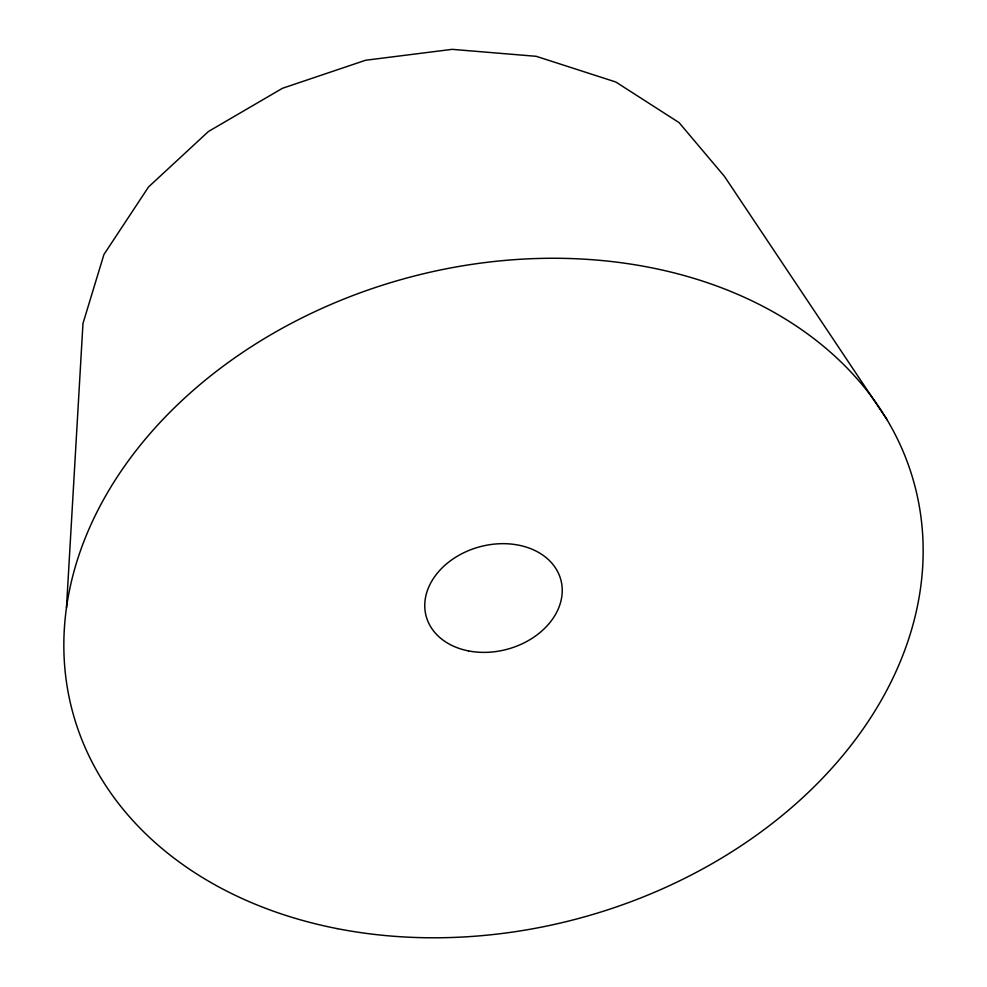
<?xml version="1.0" encoding="UTF-8"?>
<svg xmlns="http://www.w3.org/2000/svg" width="987" height="987" viewBox="0 0 987 987"><rect width="100%" height="100%" fill="white"/><g stroke="black" fill="none" stroke-linecap="round" stroke-linejoin="round"><path stroke-width="1.48" d="M66.462 607.881L82.97 323.489L103.931 254.51L148.531 186.962L208.467 131.481L282.516 88.262L365.634 60.244L452.169 49.35L536.2 56.308L615.802 81.995L679.056 122.598L724.446 176.365L887.005 419.672M337.233 928.631A436.032 331.558 -15.2 0 0 918.243 500.606A436.032 331.558 -15.2 0 0 225.011 364.845A436.032 331.558 -15.2 0 0 337.233 928.631M468.492 650.914A69.769 53.051 -15.2 0 0 561.455 582.441A69.769 53.051 -15.2 0 0 450.541 560.715A69.769 53.051 -15.2 0 0 468.492 650.914"/></g></svg>
